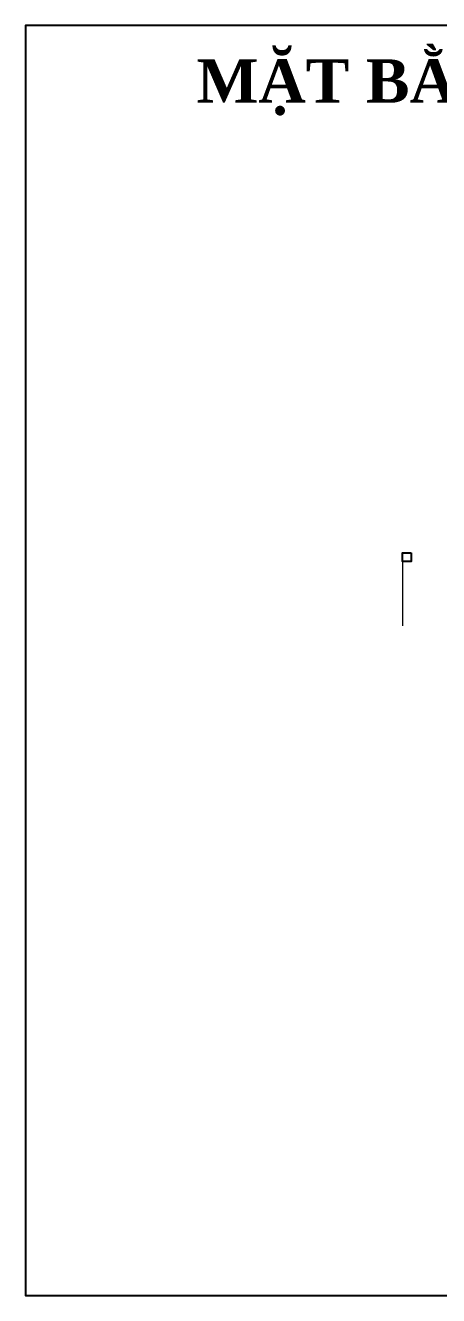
# Model space of a CAD drawing. Header units: millimetres. Extents: x -76212 to 9435109730, y -5959132081 to 60147.
# Drawn here: x 6685 to 25728, y 1535 to 60147 of the extents above; entities that cross this region are included whole.
import ezdxf

# ---------------------------------------------------------------- set-up
doc = ezdxf.new("R2010")
doc.units = ezdxf.units.MM
doc.layers.add('Cot', color=1, linetype='Continuous', lineweight=15)
doc.layers.add('TEXT', color=2, linetype='Continuous', lineweight=30)

msp = doc.modelspace()

# ---------------------------------------------------------------- linework, layer by layer
for points in [[(89580.3, 1534.6), (89580.3, 60147.5), (6684.8, 60147.5), (6684.8, 1534.6)], [(24469.5, 35812.9), (24469.5, 35412.9), (24069, 35412.9), (24069, 35812.9)]]:
    msp.add_lwpolyline(points, close=True)
at = {"layer": 'Cot', "color": 7}
for p, q in [((24068.8, 35812.9), (24068.8, 35613)), ((24068.8, 35613.7), (24068.8, 32437.7))]:
    msp.add_line(p, q, dxfattribs=at)

# ---------------------------------------------------------------- texts
at = {"layer": 'TEXT', "color": 7, "lineweight": 30, "insert": (46770.2, 58583.6), "char_height": 2000, "width": 78181.597, "attachment_point": 2}
msp.add_mtext('{\\fArial|b1|i0|c163|p34; \\fTimes New Roman|b1|i0|c0|p18;MẶT BẰNG PHÂN XƯỞNG SẢN XUẤT CHÍNH}', dxfattribs=at)

doc.saveas('drawing.dxf')
